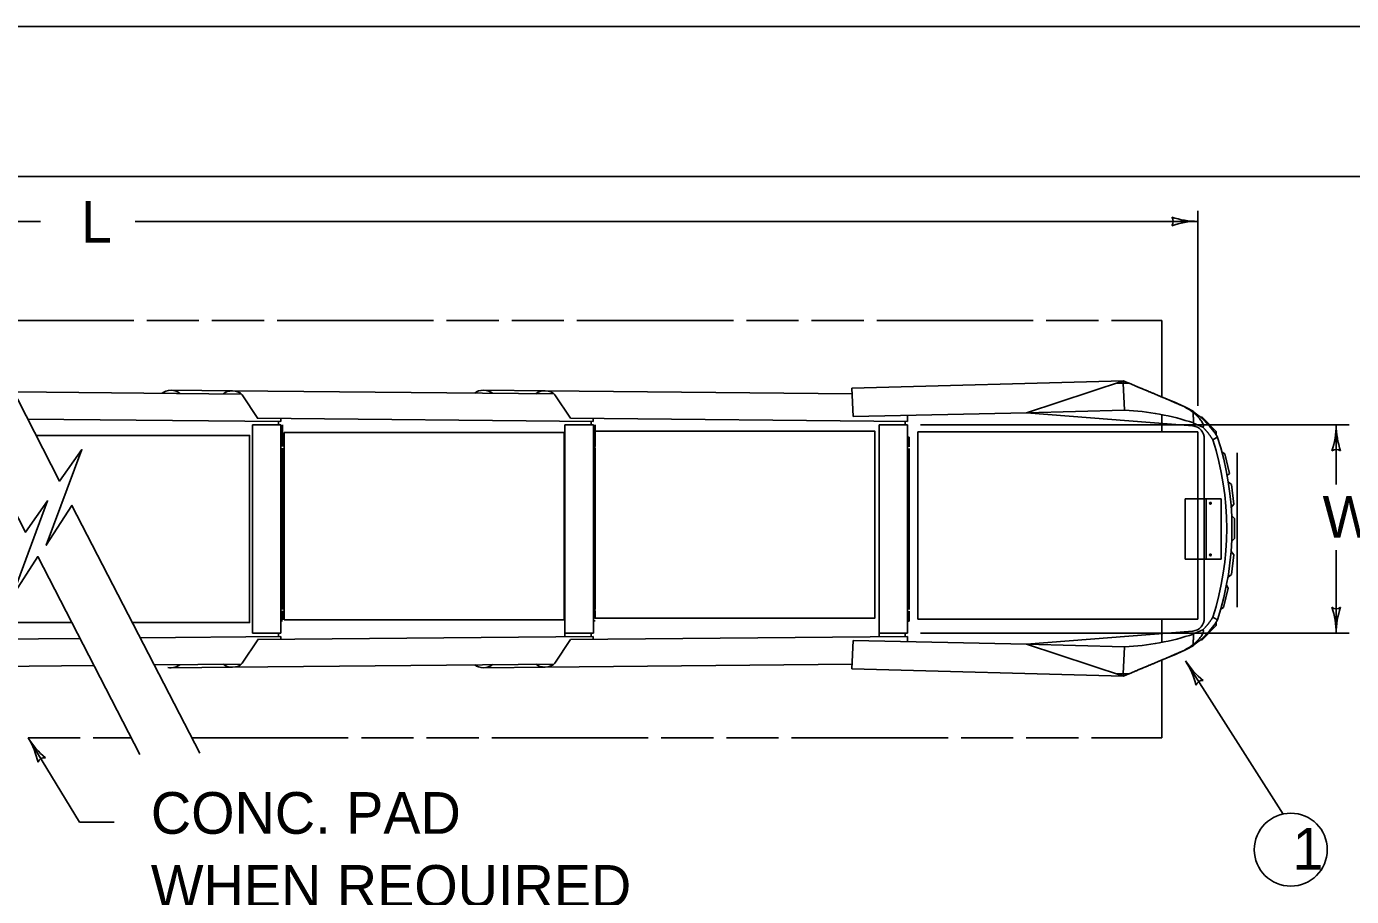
# Model space of a CAD drawing. Extents: x 998.1 to 1038, y 999.1 to 1023.4.
# Drawn here: x 1018.38 to 1024.73, y 1018.05 to 1022.22 of the extents above; entities that cross this region are included whole.
import ezdxf

# ---------------------------------------------------------------- set-up
doc = ezdxf.new("R2010")
doc.units = 0
for name, color, linetype in [('1', 7, 'Continuous'), ('12', 7, 'Continuous'), ('13', 7, 'Continuous'), ('14', 7, 'Continuous'), ('2', 7, 'Continuous'), ('5', 7, 'Continuous'), ('6', 7, 'Continuous'), ('7', 7, 'Continuous'), ('8', 7, 'Continuous'), ('9', 7, 'Continuous'), ('Default', 7, 'Continuous')]:
    doc.layers.add(name, color=color, linetype=linetype)

msp = doc.modelspace()

# ---------------------------------------------------------------- linework, layer by layer
at = {"layer": '1'}
for p, q in [((1018.8915, 1020.8104), (1018.1415, 1020.8104)), ((1018.6353, 1020.8104), (1018.3853, 1020.8104)), ((1019.204, 1020.8104), (1018.954, 1020.8104)), ((1019.5165, 1020.8104), (1019.2665, 1020.8104)), ((1020.329, 1020.8104), (1019.579, 1020.8104)), ((1020.6415, 1020.8104), (1020.3915, 1020.8104)), ((1020.954, 1020.8104), (1020.704, 1020.8104)), ((1021.7665, 1020.8104), (1021.0165, 1020.8104)), ((1022.079, 1020.8104), (1021.829, 1020.8104)), ((1022.3915, 1020.8104), (1022.1415, 1020.8104)), ((1023.204, 1020.8104), (1022.454, 1020.8104)), ((1023.5165, 1020.8104), (1023.2665, 1020.8104)), ((1023.8208, 1020.8104), (1023.579, 1020.8104)), ((1018.6353, 1018.8091), (1018.3853, 1018.8091)), ((1018.8794, 1018.8091), (1018.6978, 1018.8091)), ((1019.9203, 1018.8091), (1019.1703, 1018.8091)), ((1020.2328, 1018.8091), (1019.9828, 1018.8091)), ((1020.5453, 1018.8091), (1020.2953, 1018.8091)), ((1021.3578, 1018.8091), (1020.6078, 1018.8091)), ((1021.6703, 1018.8091), (1021.4203, 1018.8091)), ((1021.9828, 1018.8091), (1021.7328, 1018.8091)), ((1022.7953, 1018.8091), (1022.0453, 1018.8091)), ((1023.1078, 1018.8091), (1022.8578, 1018.8091)), ((1023.4203, 1018.8091), (1023.1703, 1018.8091)), ((1023.8208, 1018.8091), (1023.4828, 1018.8091))]:
    msp.add_line(p, q, dxfattribs=at)
at = {"layer": '12'}
msp.add_line((1024.1686, 1019.8128), (1024.1686, 1019.8128), dxfattribs=at)
at = {"layer": '13'}
for points in [[(1018.0931, 1020.905), (1018.5358, 1020.0403), (1018.6428, 1020.191), (1018.4723, 1019.7323), (1018.5956, 1019.9234), (1019.2084, 1018.7351)], [(1017.8267, 1020.8598), (1018.3719, 1019.7946), (1018.4789, 1019.9454), (1018.3084, 1019.4866), (1018.4318, 1019.6778), (1018.9204, 1018.7296)]]:
    msp.add_lwpolyline(points, dxfattribs=at)
at = {"layer": '14'}
msp.add_line((1000, 1022.22), (1036.36, 1022.22), dxfattribs=at)
at = {"layer": '2'}
for p, q in [((1023.9928, 1020.4006), (1023.9928, 1021.3354)), ((1022.6636, 1020.3094), (1024.7191, 1020.3094)), ((1024.6566, 1020.0237), (1024.6566, 1020.3094)), ((1024.1822, 1020.1749), (1024.1822, 1019.4354)), ((1024.1449, 1020.077), (1024.1336, 1020.0666)), ((1024.6566, 1019.3099), (1024.6566, 1019.7095)), ((1022.6636, 1019.3099), (1024.7191, 1019.3099)), ((1023.9343, 1019.1778), (1024.4017, 1018.4434)), ((1018.6311, 1018.4051), (1018.3853, 1018.8091)), ((1018.7979, 1018.4051), (1018.6311, 1018.4051))]:
    msp.add_line(p, q, dxfattribs=at)
msp.add_circle((1024.4387, 1018.2724), 0.175, dxfattribs=at)
for centre, radius, start, end in [((1023.8441, 1021.2855), 0.0313, 318.7746, 40.89129), ((1023.9928, 1020.8945), 0.3909, 90, 108.66878), ((1023.9928, 1021.6764), 0.3909, 251.34716, 269.99389), ((1023.9928, 1020.8945), 0.3909, 89.98778, 90), ((1024.2657, 1020.3094), 0.3909, 341.34716, 359.99389), ((1025.0475, 1020.3094), 0.3909, 179.98778, 180), ((1025.0475, 1020.3094), 0.3909, 180, 198.66878), ((1022.7369, 1019.8126), 1.3945, 342.23269, 17.76731), ((1022.7369, 1019.8126), 1.4196, 342.01263, 18.10495), ((1024.6566, 1020.1608), 0.0313, 48.7746, 130.89129), ((1024.6566, 1019.4586), 0.0313, 228.7746, 310.89129), ((1024.2657, 1019.3099), 0.3909, 0, 18.66878), ((1025.0475, 1019.3099), 0.3909, 161.34716, 179.99389), ((1024.2657, 1019.3099), 0.3909, 359.98778, 0), ((1024.2642, 1019.3877), 0.3909, 212.47266, 231.14145), ((1024.2642, 1019.3877), 0.3909, 212.46044, 212.47266), ((1023.6045, 1018.9679), 0.3909, 13.81982, 32.46655), ((1024.0141, 1019.0523), 0.0313, 81.24726, 163.36396), ((1018.7194, 1019.0123), 0.3909, 211.29722, 211.30944), ((1018.7194, 1019.0123), 0.3909, 211.30944, 229.97823), ((1018.0513, 1018.606), 0.3909, 12.6566, 31.30333), ((1018.4626, 1018.6821), 0.0313, 80.08404, 162.20073)]:
    msp.add_arc(centre, radius, start, end, dxfattribs=at)
at = {"layer": '5'}
for p, q in [((1019.408, 1020.4575), (1018.3168, 1020.468)), ((1019.3648, 1020.4725), (1019.0706, 1020.4753)), ((1020.9066, 1020.458), (1019.3631, 1020.4729)), ((1019.4116, 1020.4532), (1019.4863, 1020.3408)), ((1020.8633, 1020.473), (1020.5691, 1020.4758)), ((1022.3354, 1020.4589), (1020.8633, 1020.473)), ((1020.9101, 1020.4536), (1020.9848, 1020.3413)), ((1018.3839, 1020.3368), (1019.5961, 1020.3252)), ((1019.4847, 1020.3411), (1021.0946, 1020.3256)), ((1019.5961, 1020.3252), (1019.5963, 1020.3398)), ((1019.5961, 1020.3252), (1019.5963, 1020.3398)), ((1020.9848, 1020.3413), (1022.6005, 1020.3258)), ((1021.0946, 1020.3256), (1021.0948, 1020.3403)), ((1021.0946, 1020.3256), (1021.0948, 1020.3403)), ((1022.6005, 1020.3258), (1022.6008, 1020.3539)), ((1017.9862, 1019.2791), (1018.634, 1019.2853)), ((1018.9233, 1019.288), (1019.5961, 1019.2946)), ((1019.4116, 1019.1669), (1019.4863, 1019.2793)), ((1019.4847, 1019.2796), (1021.0946, 1019.295)), ((1019.5961, 1019.2946), (1019.5963, 1019.2803)), ((1019.5961, 1019.2946), (1019.5963, 1019.2803)), ((1020.9101, 1019.1674), (1020.9848, 1019.2798)), ((1020.9848, 1019.2798), (1022.6005, 1019.2953)), ((1022.6005, 1019.2953), (1022.6008, 1019.2713)), ((1018.701, 1019.1554), (1017.8646, 1019.1474)), ((1019.4077, 1019.1622), (1018.9903, 1019.1582)), ((1020.9063, 1019.1627), (1019.3631, 1019.1479)), ((1022.3352, 1019.1621), (1020.8633, 1019.148)), ((1019.3648, 1019.1475), (1019.0706, 1019.1447)), ((1020.8633, 1019.148), (1020.5691, 1019.1452))]:
    msp.add_line(p, q, dxfattribs=at)
for centre, major_axis, ratio, start_param, end_param in [((1019.0703, 1020.4451), (0.0496, -0.0005), 0.609136, 1.570796, 2.597194), ((1019.0703, 1020.4451), (0.0496, -0.0005), 0.609136, 0.544399, 1.570796), ((1019.3645, 1020.4423), (0.0507, -0.0005), 0.595324, 1.570796, 2.597194), ((1019.3645, 1020.4423), (0.0507, -0.0005), 0.595324, 0.383972, 1.570796), ((1020.5688, 1020.4456), (-0.0496, 0.0005), 0.609136, 4.712389, 5.738787), ((1020.5688, 1020.4456), (-0.0496, 0.0005), 0.609136, 3.685991, 4.712389), ((1020.863, 1020.4428), (-0.0507, 0.0005), 0.595324, 4.712389, 5.738787), ((1020.863, 1020.4428), (-0.0507, 0.0005), 0.595324, 3.525565, 4.712389), ((1019.0703, 1019.1749), (0.0496, 0.0005), 0.609136, 4.712389, 5.726043), ((1019.3645, 1019.1777), (0.0507, 0.0005), 0.595324, 3.698735, 4.712389), ((1019.3645, 1019.1777), (0.0507, 0.0005), 0.595324, 4.712389, 5.899213), ((1020.5688, 1019.1754), (0.0496, 0.0005), 0.609136, 3.698735, 4.712389), ((1020.5688, 1019.1754), (0.0496, 0.0005), 0.609136, 4.712389, 5.726043), ((1020.863, 1019.1782), (0.0507, 0.0005), 0.595324, 3.698735, 4.712389), ((1020.863, 1019.1782), (0.0507, 0.0005), 0.595324, 4.712389, 5.899213), ((1019.0703, 1019.1749), (0.0496, 0.0005), 0.609136, 4.385685, 4.712389)]:
    msp.add_ellipse(centre, major_axis=major_axis, ratio=ratio, start_param=start_param, end_param=end_param, dxfattribs=at)
at = {"layer": '6'}
for p, q in [((1019.4606, 1020.3098), (1019.4626, 1020.3098)), ((1019.4606, 1020.3098), (1019.4606, 1019.3103)), ((1019.4626, 1020.3098), (1019.5967, 1020.3098)), ((1019.5778, 1020.3098), (1019.5967, 1020.3098)), ((1019.5856, 1020.3098), (1019.5856, 1020.3253)), ((1019.5967, 1020.3098), (1019.5967, 1019.3103)), ((1019.6045, 1020.3098), (1019.6045, 1020.2051)), ((1020.9591, 1020.3103), (1020.9612, 1020.3103)), ((1020.9591, 1020.3103), (1020.9591, 1019.2938)), ((1020.9612, 1020.3103), (1021.0953, 1020.3103)), ((1021.0763, 1020.3103), (1021.0953, 1020.3103)), ((1021.0841, 1020.3103), (1021.0841, 1020.3258)), ((1021.0953, 1020.3103), (1021.0953, 1019.3108)), ((1021.103, 1020.3103), (1021.103, 1020.2056)), ((1022.4649, 1020.3094), (1022.4649, 1019.2939)), ((1022.4649, 1020.3094), (1022.4671, 1020.3094)), ((1022.4671, 1020.3094), (1022.6011, 1020.3094)), ((1022.5823, 1020.3094), (1022.6011, 1020.3094)), ((1022.5899, 1020.3094), (1022.5899, 1020.3259)), ((1022.6011, 1020.3094), (1022.6011, 1019.3099)), ((1019.5967, 1020.2507), (1019.6045, 1020.2507)), ((1021.0953, 1020.2512), (1021.103, 1020.2512)), ((1022.6011, 1020.2504), (1022.6089, 1020.2504)), ((1022.6089, 1020.2504), (1022.6089, 1020.2048)), ((1019.6045, 1020.1973), (1019.6045, 1019.4249)), ((1021.103, 1020.1978), (1021.103, 1019.4254)), ((1022.6089, 1020.1969), (1022.6089, 1019.4246)), ((1019.6045, 1019.4171), (1019.6045, 1019.3748)), ((1021.103, 1019.4176), (1021.103, 1019.3821)), ((1022.6089, 1019.4168), (1022.6089, 1019.369)), ((1019.6045, 1019.3694), (1019.5967, 1019.3694)), ((1021.103, 1019.3698), (1021.0953, 1019.3698)), ((1022.6089, 1019.369), (1022.6011, 1019.369)), ((1019.4606, 1019.3103), (1019.4626, 1019.3103)), ((1019.4626, 1019.3103), (1019.5778, 1019.3103)), ((1019.5778, 1019.3103), (1019.5967, 1019.3103)), ((1019.5856, 1019.3103), (1019.5856, 1019.2944)), ((1020.9591, 1019.3108), (1020.9612, 1019.3108)), ((1020.9612, 1019.3108), (1021.0763, 1019.3108)), ((1021.0763, 1019.3108), (1021.0953, 1019.3108)), ((1021.0841, 1019.3108), (1021.0841, 1019.2949)), ((1021.0946, 1019.295), (1021.0948, 1019.2808)), ((1021.0946, 1019.295), (1021.0948, 1019.2808)), ((1022.4649, 1019.3099), (1022.4671, 1019.3099)), ((1022.4671, 1019.3099), (1022.5823, 1019.3099)), ((1022.5823, 1019.3099), (1022.6011, 1019.3099)), ((1022.5899, 1019.3099), (1022.5899, 1019.2941)), ((1022.6005, 1019.2943), (1022.6006, 1019.2799))]:
    msp.add_line(p, q, dxfattribs=at)
at = {"layer": '7'}
for points in [[(1018.5948, 1019.3614), (1018.1056, 1019.3614), (1018.1056, 1020.2588)], [(1018.4239, 1020.2588), (1019.4471, 1020.2588), (1019.4471, 1019.3614), (1018.8854, 1019.3614)], [(1019.6131, 1020.2722), (1020.9545, 1020.2722), (1020.9545, 1019.3748), (1019.6131, 1019.3748), (1019.6131, 1020.2722)], [(1021.1026, 1020.2794), (1022.4439, 1020.2794), (1022.4439, 1019.3821), (1021.1026, 1019.3821), (1021.1026, 1020.2794)], [(1022.6513, 1020.2756), (1023.9928, 1020.2756), (1023.9928, 1019.3781), (1022.6513, 1019.3781), (1022.6513, 1020.2756)]]:
    msp.add_lwpolyline(points, dxfattribs=at)
at = {"layer": '8'}
for p, q in [((1022.3339, 1020.486), (1023.6366, 1020.5203)), ((1022.3339, 1020.486), (1022.3411, 1020.3503)), ((1023.1718, 1020.3678), (1023.6366, 1020.5203)), ((1023.6035, 1020.5091), (1023.6034, 1020.5091)), ((1023.6046, 1020.5094), (1023.6353, 1020.5103)), ((1023.6176, 1020.5137), (1023.6176, 1020.5137)), ((1023.6348, 1020.5197), (1023.6353, 1020.5103)), ((1023.6353, 1020.5103), (1023.6422, 1020.3801)), ((1023.8889, 1020.4146), (1023.8036, 1020.4504)), ((1022.3411, 1020.3503), (1023.1718, 1020.3678)), ((1023.1718, 1020.3678), (1023.6422, 1020.3801)), ((1023.1718, 1020.3678), (1023.9694, 1020.3052)), ((1023.8887, 1020.4138), (1023.8889, 1020.4146)), ((1023.8888, 1020.4138), (1023.8889, 1020.4146)), ((1023.9694, 1020.3048), (1023.9694, 1020.3052)), ((1023.9729, 1020.3186), (1023.9729, 1020.3171)), ((1024.005, 1020.3468), (1024.0134, 1020.3467)), ((1024.0134, 1020.3467), (1024.0803, 1020.2784)), ((1024.0238, 1019.3824), (1024.0238, 1020.2428)), ((1024.0803, 1020.2784), (1024.0801, 1020.2629)), ((1024.1098, 1020.1783), (1024.1231, 1020.17)), ((1024.1231, 1020.17), (1024.1449, 1020.077)), ((1024.1383, 1020.0371), (1024.1547, 1020.0243)), ((1024.1547, 1020.0243), (1024.166, 1019.9294)), ((1023.9317, 1019.9544), (1024.0331, 1019.9544)), ((1023.9317, 1019.6656), (1023.9317, 1019.9544)), ((1024.0331, 1019.9544), (1024.0238, 1019.9544)), ((1024.0331, 1019.6656), (1024.0331, 1019.9544)), ((1024.0743, 1019.9544), (1024.0331, 1019.9544)), ((1024.1053, 1019.9544), (1024.0743, 1019.9544)), ((1024.1053, 1019.6656), (1024.1053, 1019.9544)), ((1024.166, 1019.9294), (1024.1533, 1019.9133)), ((1024.1561, 1019.8731), (1024.1686, 1019.8606)), ((1024.1686, 1019.8606), (1024.1686, 1019.7651)), ((1024.1686, 1019.7651), (1024.1561, 1019.7526)), ((1023.9317, 1019.6656), (1024.0331, 1019.6656)), ((1024.0331, 1019.6656), (1024.0743, 1019.6656)), ((1024.0743, 1019.6656), (1024.1053, 1019.6656)), ((1024.1658, 1019.6868), (1024.1531, 1019.7029)), ((1024.1544, 1019.5919), (1024.1658, 1019.6868)), ((1024.1391, 1019.5263), (1024.1304, 1019.5404)), ((1024.1381, 1019.579), (1024.1544, 1019.5919)), ((1024.1166, 1019.4334), (1024.1391, 1019.5263)), ((1024.1033, 1019.4253), (1024.1166, 1019.4334)), ((1024.0134, 1019.2784), (1024.0803, 1019.3467)), ((1024.0803, 1019.3467), (1024.0801, 1019.3623)), ((1023.1718, 1019.2574), (1023.9694, 1019.3199)), ((1023.9694, 1019.3204), (1023.9694, 1019.3199)), ((1023.9729, 1019.3066), (1023.9729, 1019.3081)), ((1024.005, 1019.2784), (1024.0134, 1019.2784)), ((1022.3339, 1019.1391), (1022.3411, 1019.2748)), ((1022.3411, 1019.2748), (1023.1718, 1019.2574)), ((1023.1718, 1019.2574), (1023.6366, 1019.1049)), ((1023.1718, 1019.2574), (1023.6422, 1019.245)), ((1023.6353, 1019.1149), (1023.6422, 1019.245)), ((1023.8889, 1019.2106), (1023.8036, 1019.1748)), ((1023.8887, 1019.2114), (1023.8889, 1019.2106)), ((1023.8888, 1019.2114), (1023.8889, 1019.2106)), ((1023.6366, 1019.1049), (1022.3339, 1019.1391)), ((1023.6046, 1019.1158), (1023.6353, 1019.1149)), ((1023.6348, 1019.1054), (1023.6353, 1019.1149))]:
    msp.add_line(p, q, dxfattribs=at)
for centre in [(1024.0537, 1019.9337), (1024.0537, 1019.6863)]:
    msp.add_circle(centre, 0.00399, dxfattribs=at)
for centre, radius, start, end in [((1023.5868, 1019.1632), 1.348, 86.73112, 87.93725), ((1023.5868, 1019.1632), 1.2182, 71.52356, 87.3964), ((1023.7324, 1019.9962), 0.4467, 57.87745, 69.48688), ((1023.7125, 1020.0091), 0.4467, 32.8352, 54.79845), ((1023.9613, 1020.2428), 0.0625, 0, 82.51384), ((1023.5235, 1019.1848), 1.2182, 66.08806, 68.34652), ((1023.9613, 1019.3824), 0.0625, 277.48616, 0), ((1023.7125, 1019.6161), 0.4467, 305.20155, 327.1648), ((1023.5868, 1020.462), 1.2182, 272.6036, 288.47644), ((1023.5235, 1020.4403), 1.2182, 291.65348, 293.91194), ((1023.7125, 1019.6161), 0.4467, 310.90575, 310.90595), ((1023.7324, 1019.629), 0.4467, 290.51312, 302.12255), ((1023.5868, 1020.462), 1.348, 272.06275, 273.26888)]:
    msp.add_arc(centre, radius, start, end, dxfattribs=at)
for points, degree in [([(1023.6366, 1020.5203), (1023.6453, 1020.5166), (1023.6547, 1020.5127), (1023.6638, 1020.5089)], 2), ([(1023.6638, 1020.5089), (1023.7103, 1020.4894), (1023.7568, 1020.4699), (1023.8036, 1020.4504)], 2), ([(1023.8036, 1020.4504), (1023.8319, 1020.4384), (1023.8603, 1020.4263), (1023.8887, 1020.4138)], 2), ([(1023.8889, 1020.4146), (1023.8889, 1020.4146), (1023.8889, 1020.4144), (1023.8887, 1020.4138)], 2), ([(1023.8887, 1020.4138), (1023.8887, 1020.4138), (1023.8887, 1020.4138), (1023.8887, 1020.4138)], 2), ([(1023.8887, 1020.4138), (1023.8887, 1020.4138), (1023.8887, 1020.4138), (1023.8887, 1020.4138)], 2), ([(1023.8887, 1020.4138), (1023.8887, 1020.4138), (1023.8887, 1020.4138), (1023.8888, 1020.4138)], 2), ([(1023.8888, 1020.4138), (1023.8889, 1020.4144), (1023.8889, 1020.4146), (1023.8889, 1020.4146)], 2), ([(1023.8888, 1020.4138), (1023.9109, 1020.4052), (1023.9325, 1020.3945), (1023.9588, 1020.3779), (1023.9648, 1020.3739), (1023.9703, 1020.3699)], 3), ([(1023.9699, 1020.3746), (1023.9699, 1020.3746), (1023.97, 1020.3742), (1023.9701, 1020.3728), (1023.9701, 1020.3718), (1023.9703, 1020.3703), (1023.9703, 1020.3701), (1023.9703, 1020.3699)], 3), ([(1023.9703, 1020.3699), (1023.9711, 1020.3528), (1023.972, 1020.3357), (1023.9729, 1020.3186)], 2), ([(1023.9703, 1020.3692), (1023.9806, 1020.3608), (1023.9893, 1020.3523), (1024.0054, 1020.3344), (1024.0118, 1020.3254), (1024.0169, 1020.3153), (1024.0188, 1020.3114), (1024.0198, 1020.306), (1024.0198, 1020.3044), (1024.0195, 1020.3019), (1024.0193, 1020.3011), (1024.0184, 1020.2996), (1024.0179, 1020.2989), (1024.0173, 1020.2984)], 3), ([(1023.9703, 1020.3692), (1023.9708, 1020.3601), (1023.9713, 1020.3509), (1023.9721, 1020.3335), (1023.9726, 1020.3253), (1023.9729, 1020.3171)], 3), ([(1024.0649, 1020.2381), (1024.0509, 1020.2597), (1024.0349, 1020.2799), (1024.0173, 1020.2984)], 2), ([(1024.0878, 1020.2514), (1024.0878, 1020.2514), (1024.0869, 1020.2508), (1024.0833, 1020.2488), (1024.0808, 1020.2473), (1024.0756, 1020.2443), (1024.0738, 1020.2432), (1024.0694, 1020.2408), (1024.0673, 1020.2394), (1024.0649, 1020.2381)], 3), ([(1024.0649, 1020.2381), (1024.0693, 1020.2406), (1024.0733, 1020.2429), (1024.0801, 1020.2469), (1024.0828, 1020.2484), (1024.0858, 1020.2501), (1024.0865, 1020.2506), (1024.0876, 1020.2512), (1024.0878, 1020.2514), (1024.0878, 1020.2514)], 3), ([(1024.0649, 1019.3871), (1024.0509, 1019.3654), (1024.0349, 1019.3453), (1024.0173, 1019.3266)], 2), ([(1024.0649, 1019.3871), (1024.0693, 1019.3845), (1024.0733, 1019.3823), (1024.0801, 1019.3783), (1024.0828, 1019.3768), (1024.0858, 1019.375), (1024.0865, 1019.3746), (1024.0876, 1019.3739), (1024.0878, 1019.3738), (1024.0878, 1019.3738)], 3), ([(1023.9703, 1019.2559), (1023.9806, 1019.2644), (1023.9893, 1019.2728), (1024.0054, 1019.2906), (1024.0118, 1019.2998), (1024.0169, 1019.3099), (1024.0188, 1019.3138), (1024.0198, 1019.3191), (1024.0198, 1019.3208), (1024.0195, 1019.3232), (1024.0193, 1019.3241), (1024.0184, 1019.3256), (1024.0179, 1019.3262), (1024.0173, 1019.3266)], 3), ([(1023.9703, 1019.2559), (1023.9708, 1019.2651), (1023.9713, 1019.2743), (1023.9721, 1019.2916), (1023.9726, 1019.2999), (1023.9729, 1019.3081)], 3), ([(1023.9703, 1019.2553), (1023.9711, 1019.2724), (1023.972, 1019.2894), (1023.9729, 1019.3066)], 2), ([(1023.8888, 1019.2114), (1023.9109, 1019.2199), (1023.9325, 1019.2306), (1023.9588, 1019.2473), (1023.9648, 1019.2513), (1023.9703, 1019.2553)], 3), ([(1023.9699, 1019.2506), (1023.9699, 1019.2506), (1023.97, 1019.2509), (1023.9701, 1019.2524), (1023.9701, 1019.2534), (1023.9703, 1019.2549), (1023.9703, 1019.2551), (1023.9703, 1019.2553)], 3), ([(1023.6638, 1019.1163), (1023.7103, 1019.1358), (1023.7568, 1019.1553), (1023.8036, 1019.1748)], 2), ([(1023.8036, 1019.1748), (1023.7568, 1019.1553), (1023.7103, 1019.1358), (1023.6638, 1019.1163)], 2), ([(1023.8036, 1019.1748), (1023.8319, 1019.1867), (1023.8603, 1019.1989), (1023.8887, 1019.2114)], 2), ([(1023.8889, 1019.2106), (1023.8889, 1019.2106), (1023.8889, 1019.2108), (1023.8887, 1019.2114)], 2), ([(1023.8887, 1019.2114), (1023.8887, 1019.2114), (1023.8887, 1019.2114), (1023.8888, 1019.2114)], 2), ([(1023.8887, 1019.2114), (1023.8887, 1019.2114), (1023.8887, 1019.2114), (1023.8887, 1019.2114)], 2), ([(1023.8887, 1019.2114), (1023.8887, 1019.2114), (1023.8887, 1019.2114), (1023.8887, 1019.2114)], 2), ([(1023.8888, 1019.2114), (1023.8889, 1019.2108), (1023.8889, 1019.2106), (1023.8889, 1019.2106)], 2), ([(1023.6366, 1019.1049), (1023.6453, 1019.1084), (1023.6547, 1019.1124), (1023.6638, 1019.1163)], 2), ([(1023.6638, 1019.1163), (1023.6548, 1019.1125), (1023.6456, 1019.1086), (1023.6371, 1019.1051)], 2)]:
    msp.add_open_spline(points, degree=degree, dxfattribs=at)
at = {"layer": '9'}
for p, q in [((1018.4451, 1021.2854), (1013.4591, 1021.2854)), ((1023.9928, 1021.2854), (1018.8988, 1021.2854)), ((1023.8208, 1020.4432), (1023.8208, 1020.8104)), ((1023.8208, 1020.2756), (1023.8208, 1020.3587)), ((1023.8208, 1019.2664), (1023.8208, 1019.3781)), ((1023.8208, 1018.8091), (1023.8208, 1019.182))]:
    msp.add_line(p, q, dxfattribs=at)
at = {"layer": 'Default'}
msp.add_line((1035.5, 1021.5), (1007, 1021.5), dxfattribs=at)
msp.add_lwpolyline([(1007, 1021.5), (1035.5, 1021.5), (1035.5, 1000.5), (1007, 1000.5)], close=True, dxfattribs=at)

# ---------------------------------------------------------------- texts
at = {"layer": '1'}
for s, p in [('L', (1018.6385, 1021.1836)), ('W', (1024.591, 1019.7684)), ('CONC. PAD', (1018.9737, 1018.3485)), ('1', (1024.4467, 1018.1769)), ('WHEN REQUIRED', (1018.9737, 1017.9985))]:
    msp.add_text(s, height=0.2, dxfattribs=at).set_placement(p)

doc.saveas('drawing.dxf')
